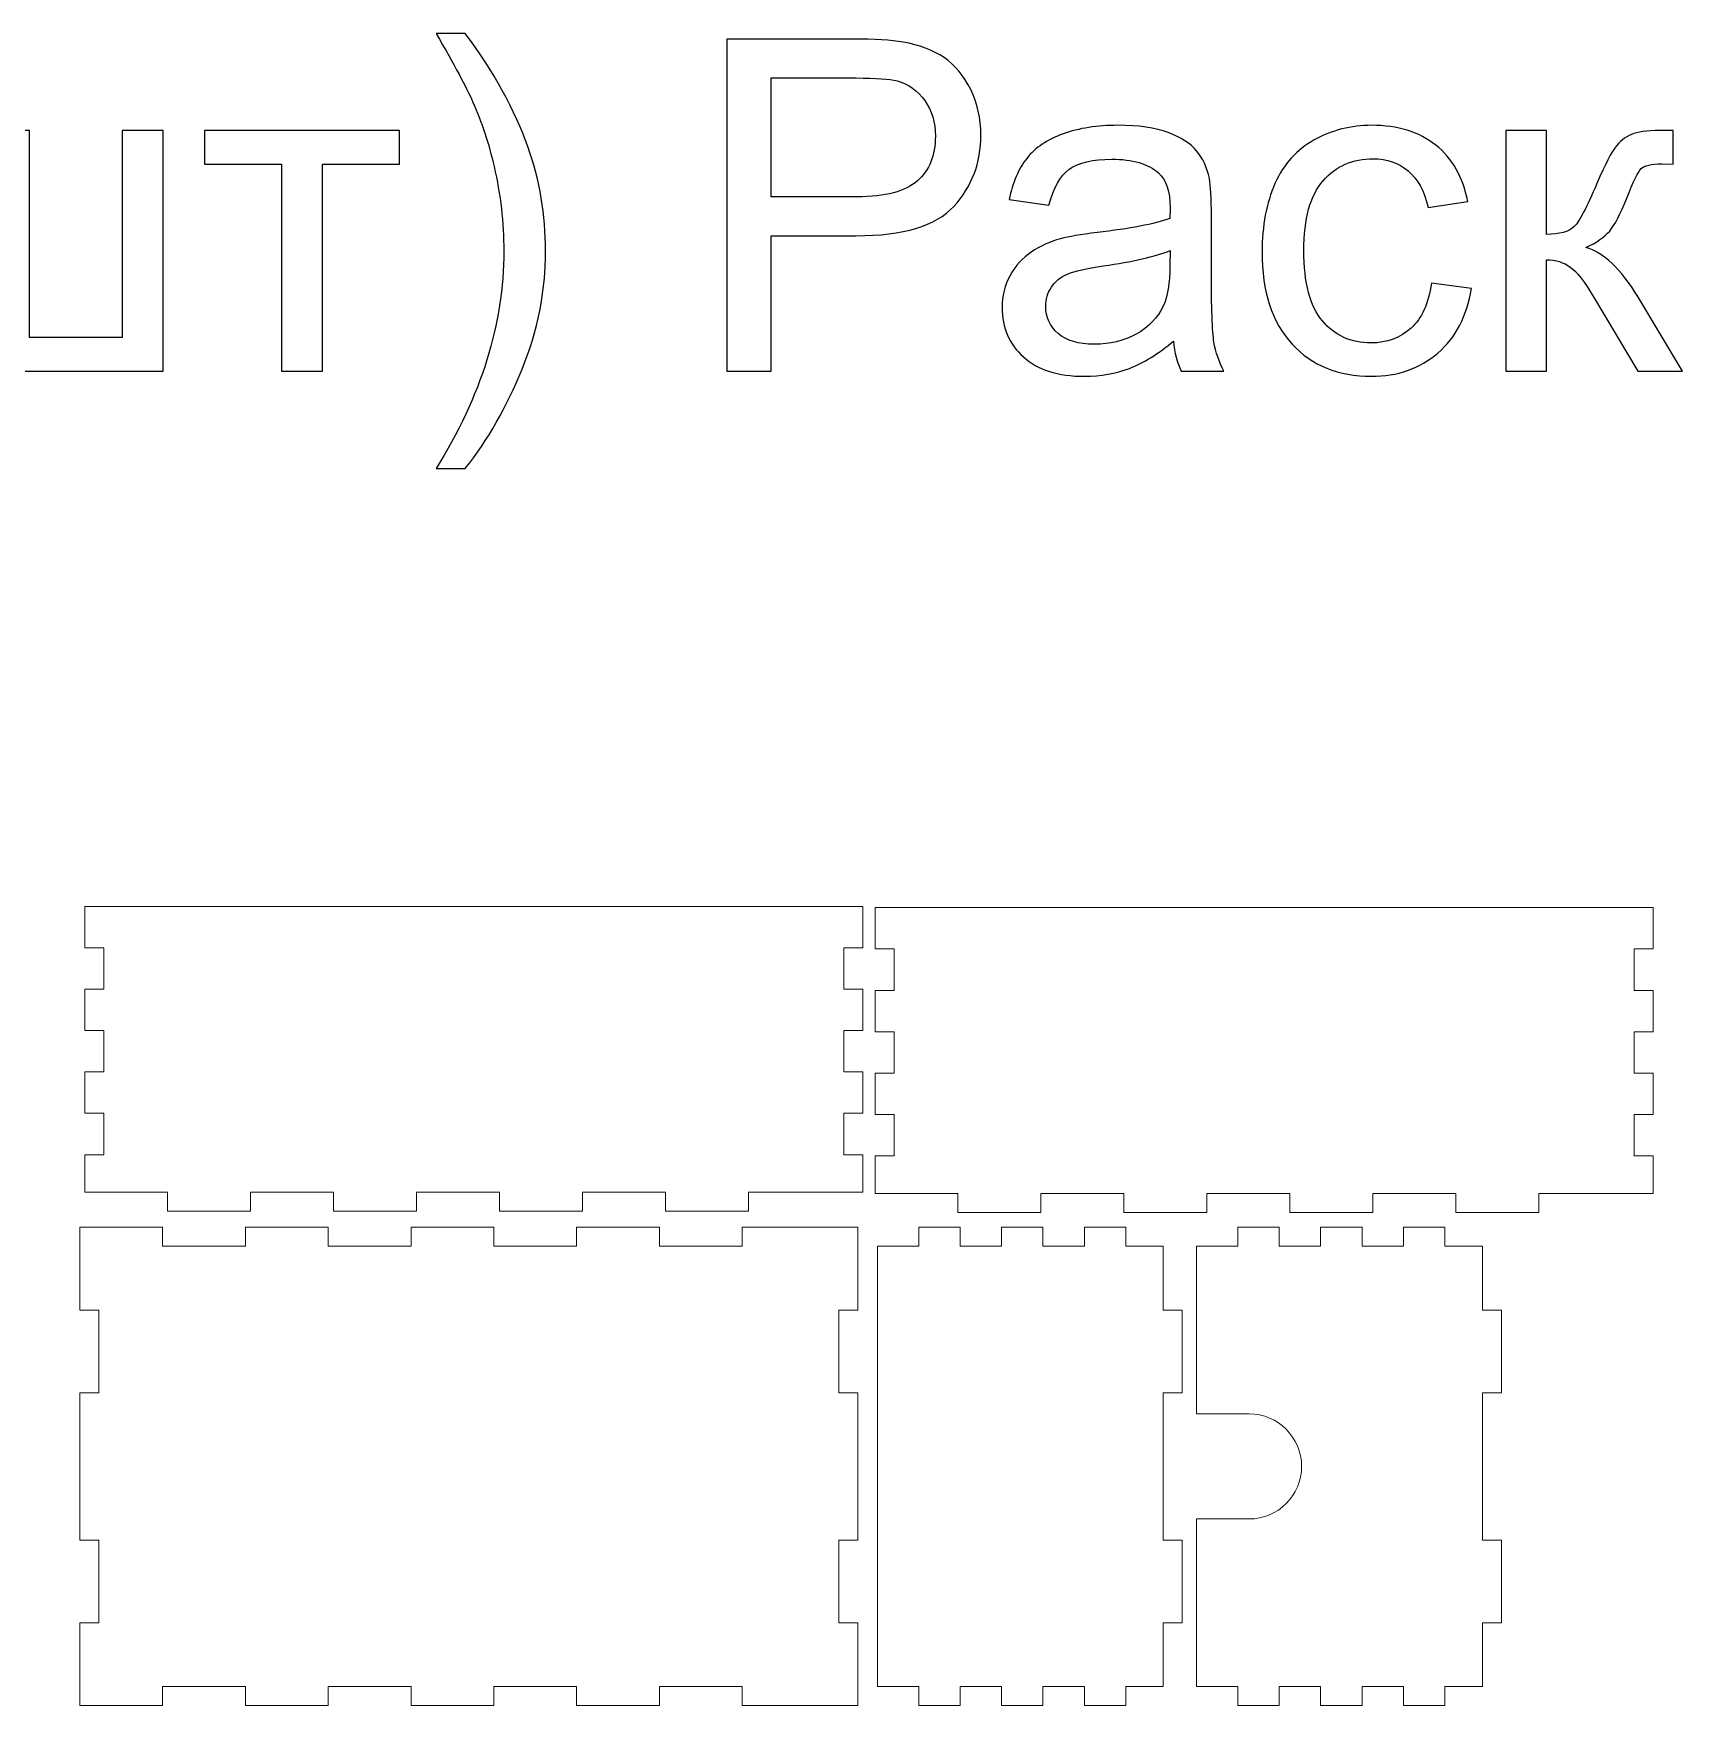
# Model space of a CAD drawing. Header units: centimetres. Extents: x -298 to 0, y -88 to 63.
# Drawn here: x -204.1 to -172.73, y -52.07 to -20.26 of the extents above; entities that cross this region are included whole.
import ezdxf

# ---------------------------------------------------------------- set-up
doc = ezdxf.new("R2010")
doc.units = ezdxf.units.CM
doc.header["$MEASUREMENT"] = 0
doc.layers.add('layer 1', color=7, linetype='Continuous')

msp = doc.modelspace()

# ---------------------------------------------------------------- linework, layer by layer
at = {"layer": 'layer 1', "color": 250}
for points, knots in [([(-195.88069, -28.53623), (-195.88069, -28.53623), (-196.43686, -28.53623), (-196.43686, -28.53623), (-196.43686, -28.53623), (-195.57759, -27.15757), (-195.14795, -25.77743), (-195.14795, -24.39583), (-195.14795, -24.39583), (-195.14795, -23.85584), (-195.20975, -23.32027), (-195.33334, -22.78911), (-195.33334, -22.78911), (-195.43045, -22.358), (-195.56729, -21.94455), (-195.74238, -21.54728), (-195.74238, -21.54728), (-195.8542, -21.28979), (-196.08668, -20.85868), (-196.43686, -20.25543), (-196.43686, -20.25543), (-196.43686, -20.25543), (-195.88069, -20.25543), (-195.88069, -20.25543), (-195.88069, -20.25543), (-195.34217, -20.97639), (-194.94343, -21.7003), (-194.68448, -22.42715), (-194.68448, -22.42715), (-194.46377, -23.05248), (-194.35342, -23.70723), (-194.35342, -24.39142), (-194.35342, -24.39142), (-194.35342, -25.16682), (-194.50203, -25.91721), (-194.79924, -26.64112), (-194.79924, -26.64112), (-195.09498, -27.36503), (-195.45547, -27.99624), (-195.88069, -28.53623)], [0, 0, 0, 0, 0.09090909, 0.09090909, 0.09090909, 0.09090909, 0.18181818, 0.18181818, 0.18181818, 0.18181818, 0.27272727, 0.27272727, 0.27272727, 0.27272727, 0.36363636, 0.36363636, 0.36363636, 0.36363636, 0.45454545, 0.45454545, 0.45454545, 0.45454545, 0.54545455, 0.54545455, 0.54545455, 0.54545455, 0.63636364, 0.63636364, 0.63636364, 0.63636364, 0.72727273, 0.72727273, 0.72727273, 0.72727273, 0.81818182, 0.81818182, 0.81818182, 0.81818182, 1, 1, 1, 1]), ([(-190.90309, -26.68232), (-190.90309, -26.68232), (-190.90309, -20.36136), (-190.90309, -20.36136), (-190.90309, -20.36136), (-190.90309, -20.36136), (-188.51655, -20.36136), (-188.51655, -20.36136), (-188.51655, -20.36136), (-188.09721, -20.36136), (-187.77646, -20.38196), (-187.55428, -20.42169), (-187.55428, -20.42169), (-187.24382, -20.47319), (-186.98339, -20.57177), (-186.77299, -20.71596), (-186.77299, -20.71596), (-186.56259, -20.86163), (-186.39338, -21.06467), (-186.26537, -21.3251), (-186.26537, -21.3251), (-186.13736, -21.58553), (-186.07409, -21.87245), (-186.07409, -22.18585), (-186.07409, -22.18585), (-186.07409, -22.72142), (-186.24477, -23.17607), (-186.5876, -23.54686), (-186.5876, -23.54686), (-186.92895, -23.91911), (-187.5484, -24.1045), (-188.44298, -24.1045), (-188.44298, -24.1045), (-188.44298, -24.1045), (-190.06442, -24.1045), (-190.06442, -24.1045), (-190.06442, -24.1045), (-190.06442, -24.1045), (-190.06442, -26.68232), (-190.06442, -26.68232), (-190.06442, -26.68232), (-190.06442, -26.68232), (-190.90309, -26.68232), (-190.90309, -26.68232)], [0, 0, 0, 0, 0.08333333, 0.08333333, 0.08333333, 0.08333333, 0.16666667, 0.16666667, 0.16666667, 0.16666667, 0.25, 0.25, 0.25, 0.25, 0.33333333, 0.33333333, 0.33333333, 0.33333333, 0.41666667, 0.41666667, 0.41666667, 0.41666667, 0.5, 0.5, 0.5, 0.5, 0.58333333, 0.58333333, 0.58333333, 0.58333333, 0.66666667, 0.66666667, 0.66666667, 0.66666667, 0.75, 0.75, 0.75, 0.75, 0.83333333, 0.83333333, 0.83333333, 0.83333333, 1, 1, 1, 1]), ([(-190.06442, -23.36294), (-190.06442, -23.36294), (-188.43121, -23.36294), (-188.43121, -23.36294), (-188.43121, -23.36294), (-187.88975, -23.36294), (-187.5072, -23.26288), (-187.27914, -23.06131), (-187.27914, -23.06131), (-187.05255, -22.85973), (-186.93925, -22.57723), (-186.93925, -22.21086), (-186.93925, -22.21086), (-186.93925, -21.94749), (-187.00546, -21.7209), (-187.13936, -21.53257), (-187.13936, -21.53257), (-187.27325, -21.34423), (-187.44981, -21.21917), (-187.66758, -21.15884), (-187.66758, -21.15884), (-187.80883, -21.12206), (-188.06926, -21.10293), (-188.4474, -21.10293), (-188.4474, -21.10293), (-188.4474, -21.10293), (-190.06442, -21.10293), (-190.06442, -21.10293), (-190.06442, -21.10293), (-190.06442, -21.10293), (-190.06442, -23.36294), (-190.06442, -23.36294)], [0, 0, 0, 0, 0.11111111, 0.11111111, 0.11111111, 0.11111111, 0.22222222, 0.22222222, 0.22222222, 0.22222222, 0.33333333, 0.33333333, 0.33333333, 0.33333333, 0.44444444, 0.44444444, 0.44444444, 0.44444444, 0.55555556, 0.55555556, 0.55555556, 0.55555556, 0.66666667, 0.66666667, 0.66666667, 0.66666667, 0.77777778, 0.77777778, 0.77777778, 0.77777778, 1, 1, 1, 1]), ([(-207.49118, -22.10051), (-207.49118, -22.10051), (-206.7143, -22.10051), (-206.7143, -22.10051), (-206.7143, -22.10051), (-206.7143, -22.10051), (-206.7143, -26.03787), (-206.7143, -26.03787), (-206.7143, -26.03787), (-206.7143, -26.03787), (-204.94867, -26.03787), (-204.94867, -26.03787), (-204.94867, -26.03787), (-204.94867, -26.03787), (-204.94867, -22.10051), (-204.94867, -22.10051), (-204.94867, -22.10051), (-204.94867, -22.10051), (-204.17179, -22.10051), (-204.17179, -22.10051), (-204.17179, -22.10051), (-204.17179, -22.10051), (-204.17179, -26.03787), (-204.17179, -26.03787), (-204.17179, -26.03787), (-204.17179, -26.03787), (-202.40616, -26.03787), (-202.40616, -26.03787), (-202.40616, -26.03787), (-202.40616, -26.03787), (-202.40616, -22.10051), (-202.40616, -22.10051), (-202.40616, -22.10051), (-202.40616, -22.10051), (-201.62929, -22.10051), (-201.62929, -22.10051), (-201.62929, -22.10051), (-201.62929, -22.10051), (-201.62929, -26.68232), (-201.62929, -26.68232), (-201.62929, -26.68232), (-201.62929, -26.68232), (-207.49118, -26.68232), (-207.49118, -26.68232), (-207.49118, -26.68232), (-207.49118, -26.68232), (-207.49118, -22.10051), (-207.49118, -22.10051)], [0, 0, 0, 0, 0.07692308, 0.07692308, 0.07692308, 0.07692308, 0.15384615, 0.15384615, 0.15384615, 0.15384615, 0.23076923, 0.23076923, 0.23076923, 0.23076923, 0.30769231, 0.30769231, 0.30769231, 0.30769231, 0.38461538, 0.38461538, 0.38461538, 0.38461538, 0.46153846, 0.46153846, 0.46153846, 0.46153846, 0.53846154, 0.53846154, 0.53846154, 0.53846154, 0.61538462, 0.61538462, 0.61538462, 0.61538462, 0.69230769, 0.69230769, 0.69230769, 0.69230769, 0.76923077, 0.76923077, 0.76923077, 0.76923077, 0.84615385, 0.84615385, 0.84615385, 0.84615385, 1, 1, 1, 1]), ([(-200.84211, -22.10051), (-200.84211, -22.10051), (-197.13428, -22.10051), (-197.13428, -22.10051), (-197.13428, -22.10051), (-197.13428, -22.10051), (-197.13428, -22.74497), (-197.13428, -22.74497), (-197.13428, -22.74497), (-197.13428, -22.74497), (-198.59976, -22.74497), (-198.59976, -22.74497), (-198.59976, -22.74497), (-198.59976, -22.74497), (-198.59976, -26.68232), (-198.59976, -26.68232), (-198.59976, -26.68232), (-198.59976, -26.68232), (-199.37663, -26.68232), (-199.37663, -26.68232), (-199.37663, -26.68232), (-199.37663, -26.68232), (-199.37663, -22.74497), (-199.37663, -22.74497), (-199.37663, -22.74497), (-199.37663, -22.74497), (-200.84211, -22.74497), (-200.84211, -22.74497), (-200.84211, -22.74497), (-200.84211, -22.74497), (-200.84211, -22.10051), (-200.84211, -22.10051)], [0, 0, 0, 0, 0.11111111, 0.11111111, 0.11111111, 0.11111111, 0.22222222, 0.22222222, 0.22222222, 0.22222222, 0.33333333, 0.33333333, 0.33333333, 0.33333333, 0.44444444, 0.44444444, 0.44444444, 0.44444444, 0.55555556, 0.55555556, 0.55555556, 0.55555556, 0.66666667, 0.66666667, 0.66666667, 0.66666667, 0.77777778, 0.77777778, 0.77777778, 0.77777778, 1, 1, 1, 1]), ([(-182.41188, -26.10849), (-182.70027, -26.35421), (-182.97835, -26.52636), (-183.24467, -26.62788), (-183.24467, -26.62788), (-183.51098, -26.7294), (-183.79643, -26.77943), (-184.10247, -26.77943), (-184.10247, -26.77943), (-184.60567, -26.77943), (-184.99264, -26.65731), (-185.26337, -26.41159), (-185.26337, -26.41159), (-185.5341, -26.16734), (-185.66947, -25.85395), (-185.66947, -25.47286), (-185.66947, -25.47286), (-185.66947, -25.24922), (-185.61797, -25.0447), (-185.51645, -24.85931), (-185.51645, -24.85931), (-185.41345, -24.67392), (-185.27956, -24.52678), (-185.11476, -24.41496), (-185.11476, -24.41496), (-184.9485, -24.30313), (-184.76311, -24.21779), (-184.55565, -24.16041), (-184.55565, -24.16041), (-184.40263, -24.12069), (-184.17162, -24.08243), (-183.86411, -24.04417), (-183.86411, -24.04417), (-183.23731, -23.97061), (-182.77383, -23.88085), (-182.47809, -23.77786), (-182.47809, -23.77786), (-182.47515, -23.67192), (-182.47368, -23.60424), (-182.47368, -23.57628), (-182.47368, -23.57628), (-182.47368, -23.26141), (-182.54724, -23.03924), (-182.69438, -22.90976), (-182.69438, -22.90976), (-182.89301, -22.73467), (-183.18876, -22.64786), (-183.58014, -22.64786), (-183.58014, -22.64786), (-183.94651, -22.64786), (-184.21724, -22.7126), (-184.39086, -22.8406), (-184.39086, -22.8406), (-184.56595, -22.96861), (-184.69396, -23.1952), (-184.77782, -23.52184), (-184.77782, -23.52184), (-184.77782, -23.52184), (-185.53704, -23.4159), (-185.53704, -23.4159), (-185.53704, -23.4159), (-185.46789, -23.09073), (-185.3546, -22.82736), (-185.19569, -22.62726), (-185.19569, -22.62726), (-185.03678, -22.42715), (-184.80725, -22.27413), (-184.50709, -22.16525), (-184.50709, -22.16525), (-184.20841, -22.05784), (-183.8597, -22.0034), (-183.46537, -22.0034), (-183.46537, -22.0034), (-183.07399, -22.0034), (-182.75471, -22.04901), (-182.50899, -22.14171), (-182.50899, -22.14171), (-182.26474, -22.2344), (-182.08377, -22.34917), (-181.969, -22.48895), (-181.969, -22.48895), (-181.85423, -22.62873), (-181.77331, -22.80529), (-181.72623, -23.01864), (-181.72623, -23.01864), (-181.70121, -23.15106), (-181.68797, -23.38942), (-181.68797, -23.73225), (-181.68797, -23.73225), (-181.68797, -23.73225), (-181.68797, -24.7622), (-181.68797, -24.7622), (-181.68797, -24.7622), (-181.68797, -25.48169), (-181.67179, -25.93634), (-181.63942, -26.12909), (-181.63942, -26.12909), (-181.60852, -26.32184), (-181.54378, -26.50576), (-181.44961, -26.68232), (-181.44961, -26.68232), (-181.44961, -26.68232), (-182.2618, -26.68232), (-182.2618, -26.68232), (-182.2618, -26.68232), (-182.33978, -26.519), (-182.38981, -26.32772), (-182.41188, -26.10849)], [0, 0, 0, 0, 0.03571429, 0.03571429, 0.03571429, 0.03571429, 0.07142857, 0.07142857, 0.07142857, 0.07142857, 0.10714286, 0.10714286, 0.10714286, 0.10714286, 0.14285714, 0.14285714, 0.14285714, 0.14285714, 0.17857143, 0.17857143, 0.17857143, 0.17857143, 0.21428571, 0.21428571, 0.21428571, 0.21428571, 0.25, 0.25, 0.25, 0.25, 0.28571429, 0.28571429, 0.28571429, 0.28571429, 0.32142857, 0.32142857, 0.32142857, 0.32142857, 0.35714286, 0.35714286, 0.35714286, 0.35714286, 0.39285714, 0.39285714, 0.39285714, 0.39285714, 0.42857143, 0.42857143, 0.42857143, 0.42857143, 0.46428571, 0.46428571, 0.46428571, 0.46428571, 0.5, 0.5, 0.5, 0.5, 0.53571429, 0.53571429, 0.53571429, 0.53571429, 0.57142857, 0.57142857, 0.57142857, 0.57142857, 0.60714286, 0.60714286, 0.60714286, 0.60714286, 0.64285714, 0.64285714, 0.64285714, 0.64285714, 0.67857143, 0.67857143, 0.67857143, 0.67857143, 0.71428571, 0.71428571, 0.71428571, 0.71428571, 0.75, 0.75, 0.75, 0.75, 0.78571429, 0.78571429, 0.78571429, 0.78571429, 0.82142857, 0.82142857, 0.82142857, 0.82142857, 0.85714286, 0.85714286, 0.85714286, 0.85714286, 0.89285714, 0.89285714, 0.89285714, 0.89285714, 0.92857143, 0.92857143, 0.92857143, 0.92857143, 1, 1, 1, 1]), ([(-177.50196, -25.00497), (-177.50196, -25.00497), (-176.74274, -25.11091), (-176.74274, -25.11091), (-176.74274, -25.11091), (-176.82661, -25.63324), (-177.03848, -26.04081), (-177.38131, -26.33655), (-177.38131, -26.33655), (-177.72413, -26.63229), (-178.14641, -26.77943), (-178.6452, -26.77943), (-178.6452, -26.77943), (-179.27053, -26.77943), (-179.77374, -26.57491), (-180.15335, -26.16587), (-180.15335, -26.16587), (-180.53443, -25.75684), (-180.72423, -25.17124), (-180.72423, -24.40907), (-180.72423, -24.40907), (-180.72423, -23.9147), (-180.64184, -23.48359), (-180.47852, -23.1128), (-180.47852, -23.1128), (-180.3152, -22.74349), (-180.06654, -22.46541), (-179.73107, -22.28149), (-179.73107, -22.28149), (-179.39707, -22.0961), (-179.03364, -22.0034), (-178.63932, -22.0034), (-178.63932, -22.0034), (-178.14347, -22.0034), (-177.73591, -22.12847), (-177.42103, -22.38007), (-177.42103, -22.38007), (-177.10469, -22.63167), (-176.90165, -22.98921), (-176.81336, -23.45122), (-176.81336, -23.45122), (-176.81336, -23.45122), (-177.56376, -23.56598), (-177.56376, -23.56598), (-177.56376, -23.56598), (-177.63585, -23.25847), (-177.76239, -23.02747), (-177.94631, -22.8715), (-177.94631, -22.8715), (-178.12876, -22.71701), (-178.34946, -22.63903), (-178.60842, -22.63903), (-178.60842, -22.63903), (-178.9998, -22.63903), (-179.31762, -22.77881), (-179.56333, -23.05836), (-179.56333, -23.05836), (-179.80758, -23.33939), (-179.9297, -23.7808), (-179.9297, -24.387), (-179.9297, -24.387), (-179.9297, -25.00203), (-179.81199, -25.44785), (-179.57657, -25.72594), (-179.57657, -25.72594), (-179.33969, -26.00402), (-179.03217, -26.1438), (-178.65403, -26.1438), (-178.65403, -26.1438), (-178.34799, -26.1438), (-178.09345, -26.05111), (-177.8904, -25.86424), (-177.8904, -25.86424), (-177.68588, -25.67885), (-177.5564, -25.39194), (-177.50196, -25.00497)], [0, 0, 0, 0, 0.05, 0.05, 0.05, 0.05, 0.1, 0.1, 0.1, 0.1, 0.15, 0.15, 0.15, 0.15, 0.2, 0.2, 0.2, 0.2, 0.25, 0.25, 0.25, 0.25, 0.3, 0.3, 0.3, 0.3, 0.35, 0.35, 0.35, 0.35, 0.4, 0.4, 0.4, 0.4, 0.45, 0.45, 0.45, 0.45, 0.5, 0.5, 0.5, 0.5, 0.55, 0.55, 0.55, 0.55, 0.6, 0.6, 0.6, 0.6, 0.65, 0.65, 0.65, 0.65, 0.7, 0.7, 0.7, 0.7, 0.75, 0.75, 0.75, 0.75, 0.8, 0.8, 0.8, 0.8, 0.85, 0.85, 0.85, 0.85, 0.9, 0.9, 0.9, 0.9, 1, 1, 1, 1]), ([(-176.08946, -22.10051), (-176.08946, -22.10051), (-175.31258, -22.10051), (-175.31258, -22.10051), (-175.31258, -22.10051), (-175.31258, -22.10051), (-175.31258, -24.07802), (-175.31258, -24.07802), (-175.31258, -24.07802), (-175.06539, -24.07802), (-174.89177, -24.03093), (-174.79172, -23.93529), (-174.79172, -23.93529), (-174.69314, -23.84113), (-174.54748, -23.56598), (-174.35326, -23.10839), (-174.35326, -23.10839), (-174.20024, -22.74644), (-174.07664, -22.50808), (-173.98248, -22.39331), (-173.98248, -22.39331), (-173.88684, -22.27854), (-173.77796, -22.20056), (-173.65436, -22.16084), (-173.65436, -22.16084), (-173.5293, -22.12111), (-173.33066, -22.10051), (-173.05846, -22.10051), (-173.05846, -22.10051), (-173.05846, -22.10051), (-172.9025, -22.10051), (-172.9025, -22.10051), (-172.9025, -22.10051), (-172.9025, -22.10051), (-172.9025, -22.74055), (-172.9025, -22.74055), (-172.9025, -22.74055), (-172.9025, -22.74055), (-173.11879, -22.73614), (-173.11879, -22.73614), (-173.11879, -22.73614), (-173.32331, -22.73614), (-173.45426, -22.76704), (-173.51164, -22.82736), (-173.51164, -22.82736), (-173.57197, -22.89063), (-173.66466, -23.07896), (-173.78826, -23.39236), (-173.78826, -23.39236), (-173.90596, -23.69252), (-174.01337, -23.89998), (-174.11195, -24.01475), (-174.11195, -24.01475), (-174.20906, -24.12951), (-174.36061, -24.23398), (-174.56513, -24.32962), (-174.56513, -24.32962), (-174.23113, -24.41937), (-173.90155, -24.72983), (-173.57785, -25.26246), (-173.57785, -25.26246), (-173.57785, -25.26246), (-172.72594, -26.68232), (-172.72594, -26.68232), (-172.72594, -26.68232), (-172.72594, -26.68232), (-173.57932, -26.68232), (-173.57932, -26.68232), (-173.57932, -26.68232), (-173.57932, -26.68232), (-174.41947, -25.26687), (-174.41947, -25.26687), (-174.41947, -25.26687), (-174.58867, -24.97996), (-174.73581, -24.79162), (-174.86088, -24.7004), (-174.86088, -24.7004), (-174.98741, -24.60918), (-175.13749, -24.56356), (-175.31258, -24.56356), (-175.31258, -24.56356), (-175.31258, -24.56356), (-175.31258, -26.68232), (-175.31258, -26.68232), (-175.31258, -26.68232), (-175.31258, -26.68232), (-176.08946, -26.68232), (-176.08946, -26.68232), (-176.08946, -26.68232), (-176.08946, -26.68232), (-176.08946, -22.10051), (-176.08946, -22.10051)], [0, 0, 0, 0, 0.04166667, 0.04166667, 0.04166667, 0.04166667, 0.08333333, 0.08333333, 0.08333333, 0.08333333, 0.125, 0.125, 0.125, 0.125, 0.16666667, 0.16666667, 0.16666667, 0.16666667, 0.20833333, 0.20833333, 0.20833333, 0.20833333, 0.25, 0.25, 0.25, 0.25, 0.29166667, 0.29166667, 0.29166667, 0.29166667, 0.33333333, 0.33333333, 0.33333333, 0.33333333, 0.375, 0.375, 0.375, 0.375, 0.41666667, 0.41666667, 0.41666667, 0.41666667, 0.45833333, 0.45833333, 0.45833333, 0.45833333, 0.5, 0.5, 0.5, 0.5, 0.54166667, 0.54166667, 0.54166667, 0.54166667, 0.58333333, 0.58333333, 0.58333333, 0.58333333, 0.625, 0.625, 0.625, 0.625, 0.66666667, 0.66666667, 0.66666667, 0.66666667, 0.70833333, 0.70833333, 0.70833333, 0.70833333, 0.75, 0.75, 0.75, 0.75, 0.79166667, 0.79166667, 0.79166667, 0.79166667, 0.83333333, 0.83333333, 0.83333333, 0.83333333, 0.875, 0.875, 0.875, 0.875, 0.91666667, 0.91666667, 0.91666667, 0.91666667, 1, 1, 1, 1]), ([(-182.47368, -24.387), (-182.75618, -24.50177), (-183.17993, -24.59888), (-183.74493, -24.67833), (-183.74493, -24.67833), (-184.06569, -24.72394), (-184.29228, -24.77544), (-184.4247, -24.83282), (-184.4247, -24.83282), (-184.55712, -24.89021), (-184.65864, -24.97407), (-184.73074, -25.08295), (-184.73074, -25.08295), (-184.80284, -25.19331), (-184.83962, -25.31543), (-184.83962, -25.45079), (-184.83962, -25.45079), (-184.83962, -25.65531), (-184.76164, -25.82746), (-184.6042, -25.9643), (-184.6042, -25.9643), (-184.44677, -26.10113), (-184.21724, -26.17029), (-183.91561, -26.17029), (-183.91561, -26.17029), (-183.61692, -26.17029), (-183.35061, -26.10555), (-183.11666, -25.9746), (-183.11666, -25.9746), (-182.88419, -25.84512), (-182.71204, -25.66708), (-182.60316, -25.44196), (-182.60316, -25.44196), (-182.51929, -25.26687), (-182.47809, -25.00939), (-182.47809, -24.6695), (-182.47809, -24.6695), (-182.47809, -24.6695), (-182.47368, -24.387), (-182.47368, -24.387)], [0, 0, 0, 0, 0.09090909, 0.09090909, 0.09090909, 0.09090909, 0.18181818, 0.18181818, 0.18181818, 0.18181818, 0.27272727, 0.27272727, 0.27272727, 0.27272727, 0.36363636, 0.36363636, 0.36363636, 0.36363636, 0.45454545, 0.45454545, 0.45454545, 0.45454545, 0.54545455, 0.54545455, 0.54545455, 0.54545455, 0.63636364, 0.63636364, 0.63636364, 0.63636364, 0.72727273, 0.72727273, 0.72727273, 0.72727273, 0.81818182, 0.81818182, 0.81818182, 0.81818182, 1, 1, 1, 1])]:
    msp.add_open_spline(points, degree=3, knots=knots, dxfattribs=at)
at = {"layer": 'layer 1', "lineweight": 15}
for points in [[(-188.31879, -36.86525), (-188.31879, -36.86525), (-203.11879, -36.86525), (-203.11879, -36.86525)], [(-203.11879, -36.86525), (-203.11879, -36.86525), (-203.11879, -37.65275), (-203.11879, -37.65275)], [(-188.31879, -37.65275), (-188.31879, -37.65275), (-188.31879, -36.86525), (-188.31879, -36.86525)], [(-173.28528, -36.88862), (-173.28528, -36.88862), (-188.08528, -36.88862), (-188.08528, -36.88862)], [(-188.08528, -36.88862), (-188.08528, -36.88862), (-188.08528, -37.67612), (-188.08528, -37.67612)], [(-173.28528, -37.67612), (-173.28528, -37.67612), (-173.28528, -36.88862), (-173.28528, -36.88862)], [(-203.11879, -37.65275), (-203.11879, -37.65275), (-202.75879, -37.65275), (-202.75879, -37.65275)], [(-202.75879, -37.65275), (-202.75879, -37.65275), (-202.75879, -38.44025), (-202.75879, -38.44025)], [(-188.67879, -38.44025), (-188.67879, -38.44025), (-188.67879, -37.65275), (-188.67879, -37.65275)], [(-188.67879, -37.65275), (-188.67879, -37.65275), (-188.31879, -37.65275), (-188.31879, -37.65275)], [(-188.08528, -37.67612), (-188.08528, -37.67612), (-187.72528, -37.67612), (-187.72528, -37.67612)], [(-187.72528, -37.67612), (-187.72528, -37.67612), (-187.72528, -38.46362), (-187.72528, -38.46362)], [(-173.64528, -38.46362), (-173.64528, -38.46362), (-173.64528, -37.67612), (-173.64528, -37.67612)], [(-173.64528, -37.67612), (-173.64528, -37.67612), (-173.28528, -37.67612), (-173.28528, -37.67612)], [(-202.75879, -38.44025), (-202.75879, -38.44025), (-203.11879, -38.44025), (-203.11879, -38.44025)], [(-203.11879, -38.44025), (-203.11879, -38.44025), (-203.11879, -39.22775), (-203.11879, -39.22775)], [(-188.31879, -38.44025), (-188.31879, -38.44025), (-188.67879, -38.44025), (-188.67879, -38.44025)], [(-188.31879, -39.22775), (-188.31879, -39.22775), (-188.31879, -38.44025), (-188.31879, -38.44025)], [(-187.72528, -38.46362), (-187.72528, -38.46362), (-188.08528, -38.46362), (-188.08528, -38.46362)], [(-188.08528, -38.46362), (-188.08528, -38.46362), (-188.08528, -39.25112), (-188.08528, -39.25112)], [(-173.28528, -38.46362), (-173.28528, -38.46362), (-173.64528, -38.46362), (-173.64528, -38.46362)], [(-173.28528, -39.25112), (-173.28528, -39.25112), (-173.28528, -38.46362), (-173.28528, -38.46362)], [(-203.11879, -39.22775), (-203.11879, -39.22775), (-202.75879, -39.22775), (-202.75879, -39.22775)], [(-202.75879, -39.22775), (-202.75879, -39.22775), (-202.75879, -40.01525), (-202.75879, -40.01525)], [(-188.67879, -40.01525), (-188.67879, -40.01525), (-188.67879, -39.22775), (-188.67879, -39.22775)], [(-188.67879, -39.22775), (-188.67879, -39.22775), (-188.31879, -39.22775), (-188.31879, -39.22775)], [(-188.08528, -39.25112), (-188.08528, -39.25112), (-187.72528, -39.25112), (-187.72528, -39.25112)], [(-187.72528, -39.25112), (-187.72528, -39.25112), (-187.72528, -40.03862), (-187.72528, -40.03862)], [(-173.64528, -40.03862), (-173.64528, -40.03862), (-173.64528, -39.25112), (-173.64528, -39.25112)], [(-173.64528, -39.25112), (-173.64528, -39.25112), (-173.28528, -39.25112), (-173.28528, -39.25112)], [(-202.75879, -40.01525), (-202.75879, -40.01525), (-203.11879, -40.01525), (-203.11879, -40.01525)], [(-203.11879, -40.01525), (-203.11879, -40.01525), (-203.11879, -40.80275), (-203.11879, -40.80275)], [(-188.31879, -40.01525), (-188.31879, -40.01525), (-188.67879, -40.01525), (-188.67879, -40.01525)], [(-188.31879, -40.80275), (-188.31879, -40.80275), (-188.31879, -40.01525), (-188.31879, -40.01525)], [(-187.72528, -40.03862), (-187.72528, -40.03862), (-188.08528, -40.03862), (-188.08528, -40.03862)], [(-188.08528, -40.03862), (-188.08528, -40.03862), (-188.08528, -40.82612), (-188.08528, -40.82612)], [(-173.28528, -40.03862), (-173.28528, -40.03862), (-173.64528, -40.03862), (-173.64528, -40.03862)], [(-173.28528, -40.82612), (-173.28528, -40.82612), (-173.28528, -40.03862), (-173.28528, -40.03862)], [(-203.11879, -40.80275), (-203.11879, -40.80275), (-202.75879, -40.80275), (-202.75879, -40.80275)], [(-202.75879, -40.80275), (-202.75879, -40.80275), (-202.75879, -41.59025), (-202.75879, -41.59025)], [(-188.67879, -41.59025), (-188.67879, -41.59025), (-188.67879, -40.80275), (-188.67879, -40.80275)], [(-188.67879, -40.80275), (-188.67879, -40.80275), (-188.31879, -40.80275), (-188.31879, -40.80275)], [(-188.08528, -40.82612), (-188.08528, -40.82612), (-187.72528, -40.82612), (-187.72528, -40.82612)], [(-187.72528, -40.82612), (-187.72528, -40.82612), (-187.72528, -41.61362), (-187.72528, -41.61362)], [(-173.64528, -41.61362), (-173.64528, -41.61362), (-173.64528, -40.82612), (-173.64528, -40.82612)], [(-173.64528, -40.82612), (-173.64528, -40.82612), (-173.28528, -40.82612), (-173.28528, -40.82612)], [(-202.75879, -41.59025), (-202.75879, -41.59025), (-203.11879, -41.59025), (-203.11879, -41.59025)], [(-203.11879, -41.59025), (-203.11879, -41.59025), (-203.11879, -42.30525), (-203.11879, -42.30525)], [(-188.31879, -41.59025), (-188.31879, -41.59025), (-188.67879, -41.59025), (-188.67879, -41.59025)], [(-188.31879, -42.30525), (-188.31879, -42.30525), (-188.31879, -41.59025), (-188.31879, -41.59025)], [(-187.72528, -41.61362), (-187.72528, -41.61362), (-188.08528, -41.61362), (-188.08528, -41.61362)], [(-188.08528, -41.61362), (-188.08528, -41.61362), (-188.08528, -42.32862), (-188.08528, -42.32862)], [(-173.28528, -41.61362), (-173.28528, -41.61362), (-173.64528, -41.61362), (-173.64528, -41.61362)], [(-173.28528, -42.32862), (-173.28528, -42.32862), (-173.28528, -41.61362), (-173.28528, -41.61362)], [(-203.11879, -42.30525), (-203.11879, -42.30525), (-201.54379, -42.30525), (-201.54379, -42.30525)], [(-201.54379, -42.30525), (-201.54379, -42.30525), (-201.54379, -42.66525), (-201.54379, -42.66525)], [(-199.96879, -42.66525), (-199.96879, -42.66525), (-199.96879, -42.30525), (-199.96879, -42.30525)], [(-199.96879, -42.30525), (-199.96879, -42.30525), (-198.38579, -42.30525), (-198.38579, -42.30525)], [(-198.38579, -42.30525), (-198.38579, -42.30525), (-198.38579, -42.66525), (-198.38579, -42.66525)], [(-196.81079, -42.66525), (-196.81079, -42.66525), (-196.81079, -42.30525), (-196.81079, -42.30525)], [(-196.81079, -42.30525), (-196.81079, -42.30525), (-195.22779, -42.30525), (-195.22779, -42.30525)], [(-195.22779, -42.30525), (-195.22779, -42.30525), (-195.22779, -42.66525), (-195.22779, -42.66525)], [(-193.65279, -42.66525), (-193.65279, -42.66525), (-193.65279, -42.30525), (-193.65279, -42.30525)], [(-193.65279, -42.30525), (-193.65279, -42.30525), (-192.06979, -42.30525), (-192.06979, -42.30525)], [(-192.06979, -42.30525), (-192.06979, -42.30525), (-192.06979, -42.66525), (-192.06979, -42.66525)], [(-190.49479, -42.66525), (-190.49479, -42.66525), (-190.49479, -42.30525), (-190.49479, -42.30525)], [(-190.49479, -42.30525), (-190.49479, -42.30525), (-188.31879, -42.30525), (-188.31879, -42.30525)], [(-188.08528, -42.32862), (-188.08528, -42.32862), (-186.51028, -42.32862), (-186.51028, -42.32862)], [(-186.51028, -42.32862), (-186.51028, -42.32862), (-186.51028, -42.68862), (-186.51028, -42.68862)], [(-184.93528, -42.68862), (-184.93528, -42.68862), (-184.93528, -42.32862), (-184.93528, -42.32862)], [(-184.93528, -42.32862), (-184.93528, -42.32862), (-183.35228, -42.32862), (-183.35228, -42.32862)], [(-183.35228, -42.32862), (-183.35228, -42.32862), (-183.35228, -42.68862), (-183.35228, -42.68862)], [(-181.77728, -42.68862), (-181.77728, -42.68862), (-181.77728, -42.32862), (-181.77728, -42.32862)], [(-181.77728, -42.32862), (-181.77728, -42.32862), (-180.19428, -42.32862), (-180.19428, -42.32862)], [(-180.19428, -42.32862), (-180.19428, -42.32862), (-180.19428, -42.68862), (-180.19428, -42.68862)], [(-178.61928, -42.68862), (-178.61928, -42.68862), (-178.61928, -42.32862), (-178.61928, -42.32862)], [(-178.61928, -42.32862), (-178.61928, -42.32862), (-177.03628, -42.32862), (-177.03628, -42.32862)], [(-177.03628, -42.32862), (-177.03628, -42.32862), (-177.03628, -42.68862), (-177.03628, -42.68862)], [(-175.46128, -42.68862), (-175.46128, -42.68862), (-175.46128, -42.32862), (-175.46128, -42.32862)], [(-175.46128, -42.32862), (-175.46128, -42.32862), (-173.28528, -42.32862), (-173.28528, -42.32862)], [(-201.54379, -42.66525), (-201.54379, -42.66525), (-199.96879, -42.66525), (-199.96879, -42.66525)], [(-198.38579, -42.66525), (-198.38579, -42.66525), (-196.81079, -42.66525), (-196.81079, -42.66525)], [(-195.22779, -42.66525), (-195.22779, -42.66525), (-193.65279, -42.66525), (-193.65279, -42.66525)], [(-192.06979, -42.66525), (-192.06979, -42.66525), (-190.49479, -42.66525), (-190.49479, -42.66525)], [(-186.51028, -42.68862), (-186.51028, -42.68862), (-184.93528, -42.68862), (-184.93528, -42.68862)], [(-183.35228, -42.68862), (-183.35228, -42.68862), (-181.77728, -42.68862), (-181.77728, -42.68862)], [(-180.19428, -42.68862), (-180.19428, -42.68862), (-178.61928, -42.68862), (-178.61928, -42.68862)], [(-177.03628, -42.68862), (-177.03628, -42.68862), (-175.46128, -42.68862), (-175.46128, -42.68862)], [(-201.63741, -42.97169), (-201.63741, -42.97169), (-203.21241, -42.97169), (-203.21241, -42.97169)], [(-203.21241, -42.97169), (-203.21241, -42.97169), (-203.21241, -44.54669), (-203.21241, -44.54669)], [(-201.63741, -43.33169), (-201.63741, -43.33169), (-201.63741, -42.97169), (-201.63741, -42.97169)], [(-198.48741, -42.97169), (-198.48741, -42.97169), (-200.06241, -42.97169), (-200.06241, -42.97169)], [(-200.06241, -42.97169), (-200.06241, -42.97169), (-200.06241, -43.33169), (-200.06241, -43.33169)], [(-198.48741, -43.33169), (-198.48741, -43.33169), (-198.48741, -42.97169), (-198.48741, -42.97169)], [(-195.33741, -42.97169), (-195.33741, -42.97169), (-196.91241, -42.97169), (-196.91241, -42.97169)], [(-196.91241, -42.97169), (-196.91241, -42.97169), (-196.91241, -43.33169), (-196.91241, -43.33169)], [(-195.33741, -43.33169), (-195.33741, -43.33169), (-195.33741, -42.97169), (-195.33741, -42.97169)], [(-192.18741, -42.97169), (-192.18741, -42.97169), (-193.76241, -42.97169), (-193.76241, -42.97169)], [(-193.76241, -42.97169), (-193.76241, -42.97169), (-193.76241, -43.33169), (-193.76241, -43.33169)], [(-192.18741, -43.33169), (-192.18741, -43.33169), (-192.18741, -42.97169), (-192.18741, -42.97169)], [(-188.41241, -42.97169), (-188.41241, -42.97169), (-190.61241, -42.97169), (-190.61241, -42.97169)], [(-190.61241, -42.97169), (-190.61241, -42.97169), (-190.61241, -43.33169), (-190.61241, -43.33169)], [(-188.41241, -44.54669), (-188.41241, -44.54669), (-188.41241, -42.97169), (-188.41241, -42.97169)], [(-186.4677, -42.97169), (-186.4677, -42.97169), (-187.2552, -42.97169), (-187.2552, -42.97169)], [(-187.2552, -42.97169), (-187.2552, -42.97169), (-187.2552, -43.33169), (-187.2552, -43.33169)], [(-186.4677, -43.33169), (-186.4677, -43.33169), (-186.4677, -42.97169), (-186.4677, -42.97169)], [(-184.8927, -42.97169), (-184.8927, -42.97169), (-185.6802, -42.97169), (-185.6802, -42.97169)], [(-185.6802, -42.97169), (-185.6802, -42.97169), (-185.6802, -43.33169), (-185.6802, -43.33169)], [(-184.8927, -43.33169), (-184.8927, -43.33169), (-184.8927, -42.97169), (-184.8927, -42.97169)], [(-183.3177, -42.97169), (-183.3177, -42.97169), (-184.1052, -42.97169), (-184.1052, -42.97169)], [(-184.1052, -42.97169), (-184.1052, -42.97169), (-184.1052, -43.33169), (-184.1052, -43.33169)], [(-183.3177, -43.33169), (-183.3177, -43.33169), (-183.3177, -42.97169), (-183.3177, -42.97169)], [(-180.39722, -42.97169), (-180.39722, -42.97169), (-181.18472, -42.97169), (-181.18472, -42.97169)], [(-181.18472, -42.97169), (-181.18472, -42.97169), (-181.18472, -43.33169), (-181.18472, -43.33169)], [(-180.39722, -43.33169), (-180.39722, -43.33169), (-180.39722, -42.97169), (-180.39722, -42.97169)], [(-178.82222, -42.97169), (-178.82222, -42.97169), (-179.60972, -42.97169), (-179.60972, -42.97169)], [(-179.60972, -42.97169), (-179.60972, -42.97169), (-179.60972, -43.33169), (-179.60972, -43.33169)], [(-178.82222, -43.33169), (-178.82222, -43.33169), (-178.82222, -42.97169), (-178.82222, -42.97169)], [(-177.24722, -42.97169), (-177.24722, -42.97169), (-178.03472, -42.97169), (-178.03472, -42.97169)], [(-178.03472, -42.97169), (-178.03472, -42.97169), (-178.03472, -43.33169), (-178.03472, -43.33169)], [(-177.24722, -43.33169), (-177.24722, -43.33169), (-177.24722, -42.97169), (-177.24722, -42.97169)], [(-200.06241, -43.33169), (-200.06241, -43.33169), (-201.63741, -43.33169), (-201.63741, -43.33169)], [(-196.91241, -43.33169), (-196.91241, -43.33169), (-198.48741, -43.33169), (-198.48741, -43.33169)], [(-193.76241, -43.33169), (-193.76241, -43.33169), (-195.33741, -43.33169), (-195.33741, -43.33169)], [(-190.61241, -43.33169), (-190.61241, -43.33169), (-192.18741, -43.33169), (-192.18741, -43.33169)], [(-187.2552, -43.33169), (-187.2552, -43.33169), (-188.0427, -43.33169), (-188.0427, -43.33169)], [(-188.0427, -43.33169), (-188.0427, -43.33169), (-188.0427, -51.71169), (-188.0427, -51.71169)], [(-185.6802, -43.33169), (-185.6802, -43.33169), (-186.4677, -43.33169), (-186.4677, -43.33169)], [(-184.1052, -43.33169), (-184.1052, -43.33169), (-184.8927, -43.33169), (-184.8927, -43.33169)], [(-182.6027, -43.33169), (-182.6027, -43.33169), (-183.3177, -43.33169), (-183.3177, -43.33169)], [(-182.6027, -44.54669), (-182.6027, -44.54669), (-182.6027, -43.33169), (-182.6027, -43.33169)], [(-181.18472, -43.33169), (-181.18472, -43.33169), (-181.97222, -43.33169), (-181.97222, -43.33169)], [(-181.97222, -43.33169), (-181.97222, -43.33169), (-181.97222, -46.52169), (-181.97222, -46.52169)], [(-179.60972, -43.33169), (-179.60972, -43.33169), (-180.39722, -43.33169), (-180.39722, -43.33169)], [(-178.03472, -43.33169), (-178.03472, -43.33169), (-178.82222, -43.33169), (-178.82222, -43.33169)], [(-176.53222, -43.33169), (-176.53222, -43.33169), (-177.24722, -43.33169), (-177.24722, -43.33169)], [(-176.53222, -44.54669), (-176.53222, -44.54669), (-176.53222, -43.33169), (-176.53222, -43.33169)], [(-203.21241, -44.54669), (-203.21241, -44.54669), (-202.85241, -44.54669), (-202.85241, -44.54669)], [(-202.85241, -44.54669), (-202.85241, -44.54669), (-202.85241, -46.12169), (-202.85241, -46.12169)], [(-188.77241, -46.12169), (-188.77241, -46.12169), (-188.77241, -44.54669), (-188.77241, -44.54669)], [(-188.77241, -44.54669), (-188.77241, -44.54669), (-188.41241, -44.54669), (-188.41241, -44.54669)], [(-182.2427, -44.54669), (-182.2427, -44.54669), (-182.6027, -44.54669), (-182.6027, -44.54669)], [(-182.2427, -46.12169), (-182.2427, -46.12169), (-182.2427, -44.54669), (-182.2427, -44.54669)], [(-176.17222, -44.54669), (-176.17222, -44.54669), (-176.53222, -44.54669), (-176.53222, -44.54669)], [(-176.17222, -46.12169), (-176.17222, -46.12169), (-176.17222, -44.54669), (-176.17222, -44.54669)], [(-202.85241, -46.12169), (-202.85241, -46.12169), (-203.21241, -46.12169), (-203.21241, -46.12169)], [(-203.21241, -46.12169), (-203.21241, -46.12169), (-203.21241, -48.92169), (-203.21241, -48.92169)], [(-188.41241, -46.12169), (-188.41241, -46.12169), (-188.77241, -46.12169), (-188.77241, -46.12169)], [(-188.41241, -48.92169), (-188.41241, -48.92169), (-188.41241, -46.12169), (-188.41241, -46.12169)], [(-182.6027, -48.92169), (-182.6027, -48.92169), (-182.6027, -46.12169), (-182.6027, -46.12169)], [(-182.6027, -46.12169), (-182.6027, -46.12169), (-182.2427, -46.12169), (-182.2427, -46.12169)], [(-176.53222, -48.92169), (-176.53222, -48.92169), (-176.53222, -46.12169), (-176.53222, -46.12169)], [(-176.53222, -46.12169), (-176.53222, -46.12169), (-176.17222, -46.12169), (-176.17222, -46.12169)], [(-181.97222, -46.52169), (-181.97222, -46.52169), (-180.97222, -46.52169), (-180.97222, -46.52169)], [(-180.97222, -48.52169), (-180.97222, -48.52169), (-181.97222, -48.52169), (-181.97222, -48.52169)], [(-181.97222, -48.52169), (-181.97222, -48.52169), (-181.97222, -51.71169), (-181.97222, -51.71169)], [(-203.21241, -48.92169), (-203.21241, -48.92169), (-202.85241, -48.92169), (-202.85241, -48.92169)], [(-202.85241, -48.92169), (-202.85241, -48.92169), (-202.85241, -50.49669), (-202.85241, -50.49669)], [(-188.77241, -50.49669), (-188.77241, -50.49669), (-188.77241, -48.92169), (-188.77241, -48.92169)], [(-188.77241, -48.92169), (-188.77241, -48.92169), (-188.41241, -48.92169), (-188.41241, -48.92169)], [(-182.2427, -48.92169), (-182.2427, -48.92169), (-182.6027, -48.92169), (-182.6027, -48.92169)], [(-182.2427, -50.49669), (-182.2427, -50.49669), (-182.2427, -48.92169), (-182.2427, -48.92169)], [(-176.17222, -48.92169), (-176.17222, -48.92169), (-176.53222, -48.92169), (-176.53222, -48.92169)], [(-176.17222, -50.49669), (-176.17222, -50.49669), (-176.17222, -48.92169), (-176.17222, -48.92169)], [(-202.85241, -50.49669), (-202.85241, -50.49669), (-203.21241, -50.49669), (-203.21241, -50.49669)], [(-203.21241, -50.49669), (-203.21241, -50.49669), (-203.21241, -52.07169), (-203.21241, -52.07169)], [(-188.41241, -50.49669), (-188.41241, -50.49669), (-188.77241, -50.49669), (-188.77241, -50.49669)], [(-188.41241, -52.07169), (-188.41241, -52.07169), (-188.41241, -50.49669), (-188.41241, -50.49669)], [(-182.6027, -51.71169), (-182.6027, -51.71169), (-182.6027, -50.49669), (-182.6027, -50.49669)], [(-182.6027, -50.49669), (-182.6027, -50.49669), (-182.2427, -50.49669), (-182.2427, -50.49669)], [(-176.53222, -51.71169), (-176.53222, -51.71169), (-176.53222, -50.49669), (-176.53222, -50.49669)], [(-176.53222, -50.49669), (-176.53222, -50.49669), (-176.17222, -50.49669), (-176.17222, -50.49669)], [(-201.63741, -52.07169), (-201.63741, -52.07169), (-201.63741, -51.71169), (-201.63741, -51.71169)], [(-201.63741, -51.71169), (-201.63741, -51.71169), (-200.06241, -51.71169), (-200.06241, -51.71169)], [(-200.06241, -51.71169), (-200.06241, -51.71169), (-200.06241, -52.07169), (-200.06241, -52.07169)], [(-198.48741, -52.07169), (-198.48741, -52.07169), (-198.48741, -51.71169), (-198.48741, -51.71169)], [(-198.48741, -51.71169), (-198.48741, -51.71169), (-196.91241, -51.71169), (-196.91241, -51.71169)], [(-196.91241, -51.71169), (-196.91241, -51.71169), (-196.91241, -52.07169), (-196.91241, -52.07169)], [(-195.33741, -52.07169), (-195.33741, -52.07169), (-195.33741, -51.71169), (-195.33741, -51.71169)], [(-195.33741, -51.71169), (-195.33741, -51.71169), (-193.76241, -51.71169), (-193.76241, -51.71169)], [(-193.76241, -51.71169), (-193.76241, -51.71169), (-193.76241, -52.07169), (-193.76241, -52.07169)], [(-192.18741, -52.07169), (-192.18741, -52.07169), (-192.18741, -51.71169), (-192.18741, -51.71169)], [(-192.18741, -51.71169), (-192.18741, -51.71169), (-190.61241, -51.71169), (-190.61241, -51.71169)], [(-190.61241, -51.71169), (-190.61241, -51.71169), (-190.61241, -52.07169), (-190.61241, -52.07169)], [(-188.0427, -51.71169), (-188.0427, -51.71169), (-187.2552, -51.71169), (-187.2552, -51.71169)], [(-187.2552, -51.71169), (-187.2552, -51.71169), (-187.2552, -52.07169), (-187.2552, -52.07169)], [(-186.4677, -52.07169), (-186.4677, -52.07169), (-186.4677, -51.71169), (-186.4677, -51.71169)], [(-186.4677, -51.71169), (-186.4677, -51.71169), (-185.6802, -51.71169), (-185.6802, -51.71169)], [(-185.6802, -51.71169), (-185.6802, -51.71169), (-185.6802, -52.07169), (-185.6802, -52.07169)], [(-184.8927, -52.07169), (-184.8927, -52.07169), (-184.8927, -51.71169), (-184.8927, -51.71169)], [(-184.8927, -51.71169), (-184.8927, -51.71169), (-184.1052, -51.71169), (-184.1052, -51.71169)], [(-184.1052, -51.71169), (-184.1052, -51.71169), (-184.1052, -52.07169), (-184.1052, -52.07169)], [(-183.3177, -52.07169), (-183.3177, -52.07169), (-183.3177, -51.71169), (-183.3177, -51.71169)], [(-183.3177, -51.71169), (-183.3177, -51.71169), (-182.6027, -51.71169), (-182.6027, -51.71169)], [(-181.97222, -51.71169), (-181.97222, -51.71169), (-181.18472, -51.71169), (-181.18472, -51.71169)], [(-181.18472, -51.71169), (-181.18472, -51.71169), (-181.18472, -52.07169), (-181.18472, -52.07169)], [(-180.39722, -52.07169), (-180.39722, -52.07169), (-180.39722, -51.71169), (-180.39722, -51.71169)], [(-180.39722, -51.71169), (-180.39722, -51.71169), (-179.60972, -51.71169), (-179.60972, -51.71169)], [(-179.60972, -51.71169), (-179.60972, -51.71169), (-179.60972, -52.07169), (-179.60972, -52.07169)], [(-178.82222, -52.07169), (-178.82222, -52.07169), (-178.82222, -51.71169), (-178.82222, -51.71169)], [(-178.82222, -51.71169), (-178.82222, -51.71169), (-178.03472, -51.71169), (-178.03472, -51.71169)], [(-178.03472, -51.71169), (-178.03472, -51.71169), (-178.03472, -52.07169), (-178.03472, -52.07169)], [(-177.24722, -52.07169), (-177.24722, -52.07169), (-177.24722, -51.71169), (-177.24722, -51.71169)], [(-177.24722, -51.71169), (-177.24722, -51.71169), (-176.53222, -51.71169), (-176.53222, -51.71169)], [(-203.21241, -52.07169), (-203.21241, -52.07169), (-201.63741, -52.07169), (-201.63741, -52.07169)], [(-200.06241, -52.07169), (-200.06241, -52.07169), (-198.48741, -52.07169), (-198.48741, -52.07169)], [(-196.91241, -52.07169), (-196.91241, -52.07169), (-195.33741, -52.07169), (-195.33741, -52.07169)], [(-193.76241, -52.07169), (-193.76241, -52.07169), (-192.18741, -52.07169), (-192.18741, -52.07169)], [(-190.61241, -52.07169), (-190.61241, -52.07169), (-188.41241, -52.07169), (-188.41241, -52.07169)], [(-187.2552, -52.07169), (-187.2552, -52.07169), (-186.4677, -52.07169), (-186.4677, -52.07169)], [(-185.6802, -52.07169), (-185.6802, -52.07169), (-184.8927, -52.07169), (-184.8927, -52.07169)], [(-184.1052, -52.07169), (-184.1052, -52.07169), (-183.3177, -52.07169), (-183.3177, -52.07169)], [(-181.18472, -52.07169), (-181.18472, -52.07169), (-180.39722, -52.07169), (-180.39722, -52.07169)], [(-179.60972, -52.07169), (-179.60972, -52.07169), (-178.82222, -52.07169), (-178.82222, -52.07169)], [(-178.03472, -52.07169), (-178.03472, -52.07169), (-177.24722, -52.07169), (-177.24722, -52.07169)]]:
    msp.add_open_spline(points, degree=3, dxfattribs=at)
msp.add_open_spline([(-180.97222, -48.52169), (-180.41994, -48.52169), (-179.97222, -48.07398), (-179.97222, -47.52169), (-179.97222, -47.52169), (-179.97222, -46.96941), (-180.41993, -46.52169), (-180.97221, -46.52169)], degree=3, knots=[0, 0, 0, 0, 0.33333333, 0.33333333, 0.33333333, 0.33333333, 1, 1, 1, 1], dxfattribs=at)

doc.saveas('drawing.dxf')
